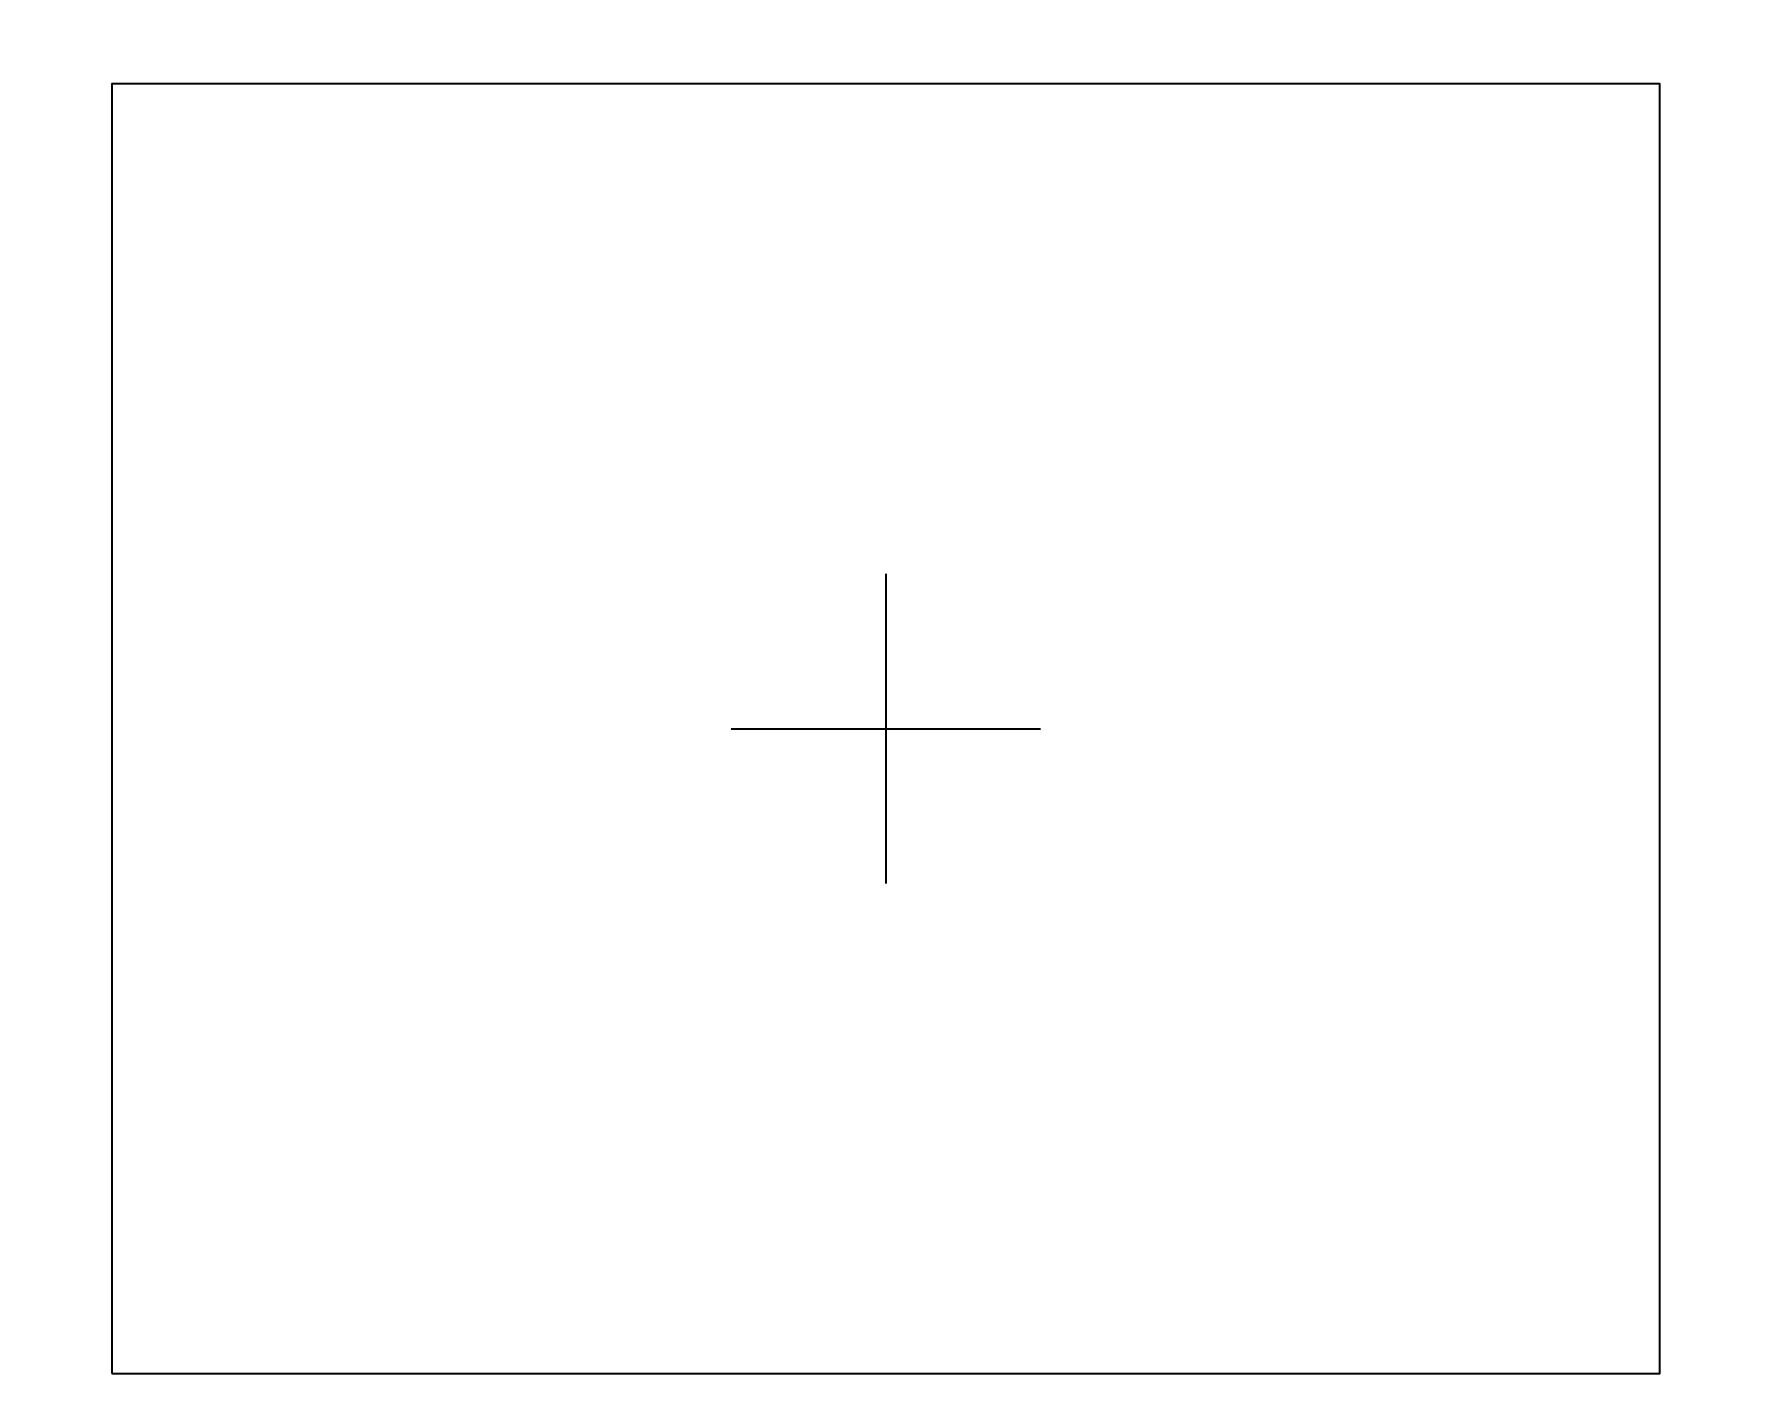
# Model space of a CAD drawing. Extents: x 24 to 818, y 14 to 516.
# Drawn here: x 356.87 to 363.55, y 379.49 to 384.68 of the extents above; entities that cross this region are included whole.
import ezdxf

# ---------------------------------------------------------------- set-up
doc = ezdxf.new("R2010")
doc.units = 0
doc.header["$LTSCALE"] = 12.7
doc.header["$MEASUREMENT"] = 0
doc.header["$PDMODE"] = 2
doc.linetypes.add('CENTER', pattern=[2, 1.25, -0.25, 0.25, -0.25])
doc.layers.get('0').update_dxf_attribs({"linetype": 'CONTINUOUS'})
doc.layers.get('DEFPOINTS').update_dxf_attribs({"linetype": 'CONTINUOUS'})
for name, color, linetype in [('SH-02_CENTER', 2, 'CENTER'), ('SH-02_DIM', 4, 'CONTINUOUS'), ('SH-02_MISC', 5, 'CONTINUOUS')]:
    doc.layers.add(name, color=color, linetype=linetype)
doc.styles.get("Standard").update_dxf_attribs({"font": 'simplex.shx', "width": 0.82})
doc.dimstyles.get("Standard").update_dxf_attribs({"dimtxt": 0.18, "dimasz": 0.18, "dimexe": 0.18, "dimexo": 0.0625, "dimgap": 0.09, "dimtad": 0, "dimtih": 1, "dimtoh": 1, "dimdec": 4, "dimzin": 0, "dimdsep": 46, "dimtxsty": 'STANDARD', "dimcen": 0.09, "dimadec": 0, "dimazin": 0, "dimtfac": 1, "dimtdec": 4, "dimtofl": 0, "dimtmove": 0, "dimatfit": 3, "dimfxl": 1, "dimtolj": 1, "dimtzin": 0, "dimarcsym": 0})

# ---------------------------------------------------------------- blocks, each defined once
blk = doc.blocks.new('*D18')
at = {"layer": 'DEFPOINTS', "color": 0, "ltscale": 0.05, "transparency": 16777216}
for p in [(52.9718, 384.7859), (73.668, 384.7859), (370.0746, 384.7859)]:
    blk.add_point(p, dxfattribs=at)
at = {"layer": 'SH-02_DIM', "ltscale": 0.05, "transparency": 16777216}
blk.add_line((71.128, 384.7859), (52.9718, 384.7859), dxfattribs=at)
at = {"layer": 'SH-02_DIM', "ltscale": 0.05, "transparency": 16777216, "insert": (49.0581, 384.7859), "char_height": 1.524, "attachment_point": 5}
blk.add_mtext('\\A1; 0.0000', dxfattribs=at)
blk = doc.blocks.new('_Open30')
at = {"color": 0, "lineweight": -2}
for p, q in [((-1, 0.2679), (0, 0)), ((0, 0), (-1, -0.2679)), ((0, 0), (-1, 0))]:
    blk.add_line(p, q, dxfattribs=at)
blk = doc.blocks.new('A$C69FE2559')
at = {"layer": 'SH-02_CENTER', "ltscale": 0.05}
for p, q in [((1.5, 1.8), (1.5, 1.2)), ((1.2, 1.5), (1.8, 1.5))]:
    blk.add_line(p, q, dxfattribs=at)
at = {"layer": 'SH-02_MISC', "ltscale": 0.05}
blk.add_lwpolyline([(0, 0.25), (3, 0.25), (3, 2.75), (0, 2.75)], close=True, dxfattribs=at)

msp = doc.modelspace()

# ---------------------------------------------------------------- block references
at = {"layer": 'SH-02_MISC', "ltscale": 0.05, "xscale": 2, "yscale": 2, "zscale": 2, "row_count": 30, "column_count": 88, "row_spacing": 5.599999999999999, "column_spacing": 6.599999999999999}
msp.add_blockref('A$C69FE2559', (79.97464, 300.58592), dxfattribs=at)

# ---------------------------------------------------------------- dimensions: what is measured, and where the dimension line sits
at = {"layer": 'SH-02_DIM', "ltscale": 0.05}
dim = msp.add_ordinate_dim(feature_location=(73.668013808, 384.7859196638), offset=(-20.6961711916, 0), dtype=0, origin=(370.0746384042, 384.7859196638), dimstyle='STANDARD', override={"dimscale": 25.4, "dimtxt": 0.06, "dimasz": 0.125, "dimexe": 0.1, "dimexo": 0.1, "dimgap": 0.01, "dimtih": 0, "dimtoh": 0, "dimlfac": 0.5, "dimzin": 1, "dimpost": ' <>\\X', "dimblk": 'Open30', "dimcen": -0.09, "dimclrd": 256, "dimclre": 256, "dimclrt": 256, "dimazin": 1, "dimtp": 0.03, "dimtm": 0.03, "dimtofl": 1, "dimldrblk": 'Open30', "dimlwd": -1, "dimlwe": -1}, dxfattribs=at)
dim.commit()
dim.dimension.update_dxf_attribs({"geometry": '*D18', "text_midpoint": (49.0580654735, 384.7859196638)})

doc.saveas('drawing.dxf')
